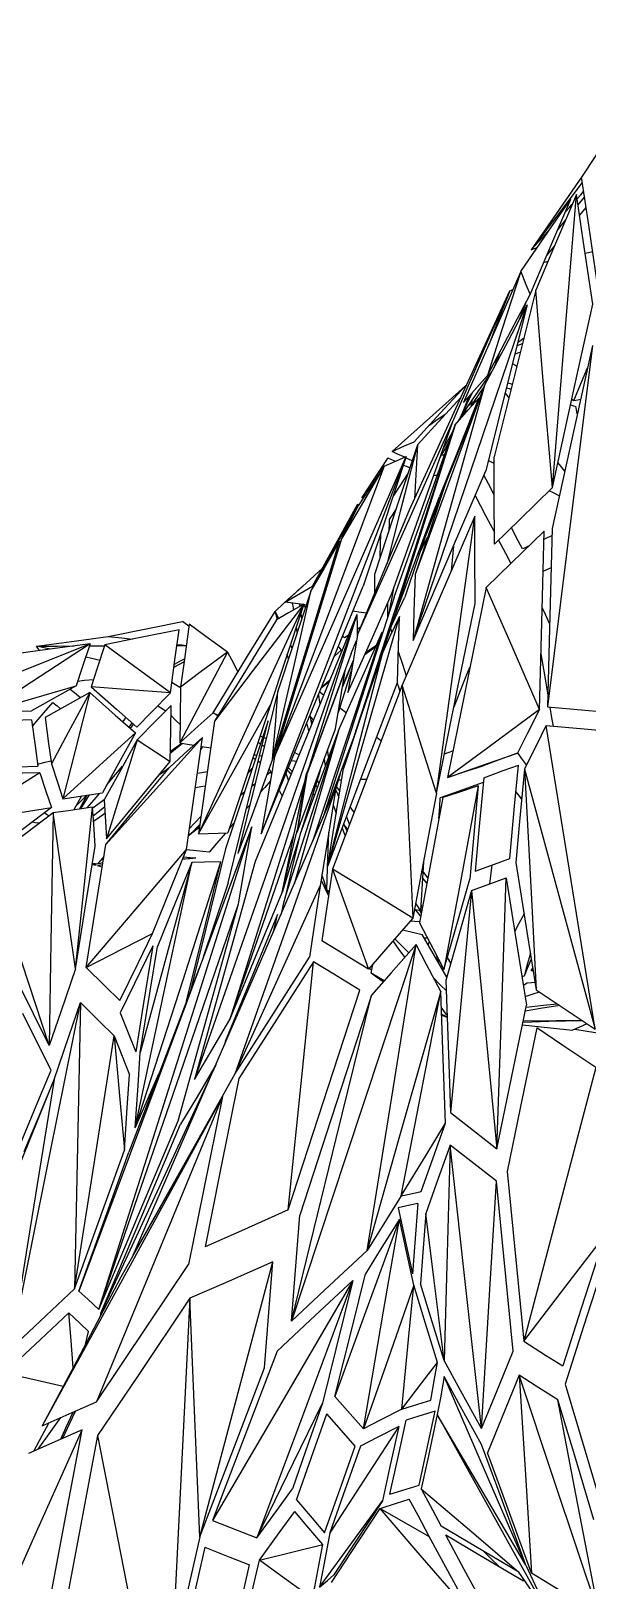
# Model space of a CAD drawing. Header units: millimetres. Extents: x -473 to 157, y -330 to 331.
# Drawn here: x -224.1 to -165.5, y -104.3 to 58.9 of the extents above; entities that cross this region are included whole.
import ezdxf

# ---------------------------------------------------------------- set-up
doc = ezdxf.new("R2010")
doc.units = ezdxf.units.MM

msp = doc.modelspace()

# ---------------------------------------------------------------- linework, layer by layer
at = {"color": 7, "linetype": 'Continuous'}
for p, q in [((-191.4, -20.01), (-191.74, -20.01)), ((-206.48, -25.67), (-203.39, -25.58))]:
    msp.add_line(p, q, dxfattribs=at)
at = {"color": 7, "linetype": 'Continuous', "flags": 128}
for points in [[(-155.92, 58.95), (-161.63, 50.3), (-166.1, 43.55)], [(-166.1, 43.55), (-169.09, 39.22), (-171.4, 35.87)], [(-166.01, 42.97), (-169.04, 38.98), (-171.4, 35.87)], [(-164.38, 31.98), (-165.34, 38.47), (-166.1, 43.55)], [(-172.51, 33.59), (-169.57, 37.84), (-167.23, 41.23)], [(-171.51, 31.16), (-169.12, 36.79), (-167.23, 41.23)], [(-166.63, 41.72), (-169.04, 36.06), (-170.92, 31.63)], [(-169.17, 10.82), (-167.75, 28.13), (-166.63, 41.72)], [(-164.91, 30.14), (-165.88, 36.64), (-166.63, 41.72)], [(-166.56, 41.25), (-166.17, 41.68), (-165.87, 42.02)], [(-165.79, 41.47), (-166.17, 41), (-166.47, 40.63)], [(-167.82, 39.85), (-167.4, 40.32), (-167.07, 40.68)], [(-166.3, 39.51), (-165.92, 39.97), (-165.62, 40.34)], [(-171.4, 35.87), (-170.28, 37.11), (-169.4, 38.09)], [(-167.77, 39.04), (-168.23, 38.48), (-168.59, 38.04)], [(-171.4, 35.87), (-171.04, 36.02), (-170.75, 36.14)], [(-169.76, 35.28), (-169.3, 35.84), (-168.94, 36.28)], [(-169.64, 34.64), (-169.88, 34.59), (-170.07, 34.55)], [(-164.92, 35.66), (-165.36, 35.56), (-165.71, 35.49)], [(-172.51, 33.59), (-175.9, 25.82), (-178.53, 19.78)], [(-172.51, 33.59), (-174.48, 27.45), (-176.02, 22.62)], [(-172.51, 33.59), (-171.96, 32.24), (-171.51, 31.16)], [(-184.24, 8.49), (-178.41, 21.22), (-173.66, 31.56)], [(-179.65, 17.8), (-176.31, 25.47), (-173.66, 31.56)], [(-176.02, 22.62), (-173.51, 27.38), (-171.51, 31.16)], [(-173.66, 31.56), (-174.91, 28.36), (-175.87, 25.87)], [(-170.92, 31.63), (-173.38, 21.8), (-175.32, 14.07)], [(-173.66, 31.56), (-173.48, 31.64), (-173.34, 31.7)], [(-169.17, 10.82), (-170.16, 22.5), (-170.92, 31.63)], [(-183.85, -5.29), (-177.14, 14.45), (-171.81, 30.1)], [(-176.32, 21.57), (-173.81, 26.33), (-171.81, 30.1)], [(-171.81, 30.1), (-174.27, 20.28), (-176.2, 12.57)], [(-172.59, 28.63), (-172.25, 29.55), (-171.98, 30.27)], [(-169.17, 10.82), (-166.79, 21.63), (-164.91, 30.14)], [(-172.2, 26.54), (-172.54, 26.3), (-172.81, 26.11)], [(-174.75, 25.03), (-175.09, 24.12), (-175.35, 23.41)], [(-173.12, 24.9), (-172.8, 25.01), (-172.56, 25.1)], [(-172.34, 25.97), (-172.65, 25.85), (-172.9, 25.76)], [(-164.95, 25.8), (-167.6, 4.41), (-169.68, -12.3)], [(-164.95, 25.8), (-167.33, 14.98), (-169.2, 6.5)], [(-178.84, 18.24), (-176.99, 20.94), (-175.52, 23.09)], [(-173.37, 23.9), (-173.12, 23.75), (-172.92, 23.63)], [(-166.9, 20), (-166.1, 21.93), (-165.46, 23.46)], [(-186.07, 14.63), (-181.77, 18.47), (-178.34, 21.53)], [(-176.32, 21.57), (-180.54, 6.53), (-183.85, -5.29)], [(-178.34, 21.53), (-181.37, 18.23), (-183.73, 15.66)], [(-176.32, 21.57), (-180.42, 10.42), (-183.64, 1.67)], [(-176.32, 21.57), (-178.64, 15.73), (-180.46, 11.15)], [(-178.53, 19.78), (-177.13, 21.37), (-176.02, 22.62)], [(-178.26, 21.53), (-178.3, 21.53), (-178.34, 21.53)], [(-177.74, 19.45), (-176.97, 20.57), (-176.37, 21.45)], [(-176.09, 22.02), (-176.19, 22.01), (-176.27, 22)], [(-176.25, 21.71), (-176.25, 21.71), (-176.25, 21.71)], [(-174.01, 21.33), (-173.74, 21.26), (-173.53, 21.2)], [(-173.88, 21.86), (-173.61, 21.78), (-173.4, 21.73)], [(-183.39, 15.34), (-180.84, 18.12), (-178.82, 20.31)], [(-176.93, 20.26), (-179.25, 14.43), (-181.06, 9.87)], [(-179.45, 13.69), (-178.04, 17.37), (-176.93, 20.26)], [(-179.42, 17.44), (-178.04, 19.01), (-176.93, 20.26)], [(-178.84, 18.24), (-178.14, 19.7), (-177.58, 20.85)], [(-178.02, 20.35), (-178.48, 19.17), (-178.84, 18.24)], [(-177.7, 19.77), (-177.9, 19.54), (-178.07, 19.37)], [(-177.67, 19.96), (-177.71, 19.67), (-177.74, 19.45)], [(-177.2, 19.95), (-177.51, 19.67), (-177.74, 19.45)], [(-176.83, 20.3), (-176.9, 20.23), (-176.97, 20.17)], [(-173.75, 20.31), (-173.97, 20.6), (-174.14, 20.82)], [(-167.14, 20.06), (-167, 20.02), (-166.9, 20)], [(-167.12, 20.13), (-166.99, 20.06), (-166.9, 20)], [(-166.9, 20), (-166.5, 20.08), (-166.19, 20.15)], [(-180.46, 18.53), (-181.44, 17.84), (-182.22, 17.31)], [(-179.05, 17.86), (-178.93, 18.07), (-178.84, 18.24)], [(-178.53, 18.46), (-178.44, 18.62), (-178.36, 18.75)], [(-178.33, 18.99), (-178.35, 18.85), (-178.36, 18.75)], [(-167.25, 19.53), (-166.94, 19.45), (-166.69, 19.38)], [(-166.54, 18.6), (-166.62, 19.04), (-166.69, 19.38)], [(-190.15, -15.64), (-184.14, 2.88), (-179.42, 17.44)], [(-189.71, -4.69), (-184.14, 7.76), (-179.65, 17.8)], [(-186.08, -0.36), (-182.5, 9.75), (-179.65, 17.8)], [(-185.86, -0.74), (-182.28, 9.38), (-179.42, 17.44)], [(-179.42, 17.44), (-182.93, 6.34), (-185.7, -2.4)], [(-180.65, 14.98), (-180.1, 15.97), (-179.67, 16.74)], [(-183.39, 15.34), (-185.94, 7.67), (-187.93, 1.65)], [(-183.39, 15.34), (-185.2, 8.3), (-186.62, 2.75)], [(-186.07, 14.63), (-184.76, 15.21), (-183.73, 15.66)], [(-183.39, 15.34), (-183.58, 12.16), (-183.72, 9.63)], [(-180.99, 14), (-180.45, 14.99), (-180.02, 15.76)], [(-184.57, 14.09), (-193.2, -8.37), (-199.86, -25.68)], [(-198.47, -17.57), (-190.76, -0.02), (-184.57, 14.09)], [(-186.9, 13.07), (-193.42, -4.19), (-198.47, -17.57)], [(-186.9, 13.07), (-189.43, 8.77), (-191.39, 5.43)], [(-186.9, 13.07), (-188.44, 10.71), (-189.63, 8.88)], [(-186.52, 13.97), (-188.05, 11.61), (-189.25, 9.77)], [(-184.57, 14.09), (-187.1, 6.44), (-189.1, 0.43)], [(-186.9, 13.07), (-185.6, 13.64), (-184.57, 14.09)], [(-186.52, 13.97), (-186.06, 13.76), (-185.71, 13.59)], [(-184.74, 14.01), (-185.49, 14.36), (-186.07, 14.63)], [(-184.86, 13.2), (-184.49, 13.03), (-184.2, 12.9)], [(-183.95, 13.65), (-184.32, 13.82), (-184.61, 13.95)], [(-180.54, 14.3), (-180.73, 14.25), (-180.88, 14.21)], [(-179.06, 14.68), (-179.07, 14.68), (-179.07, 14.68)], [(-175.31, 13.37), (-175.66, 13.54), (-175.93, 13.67)], [(-175.27, 4.85), (-175.3, 10.02), (-175.32, 14.07)], [(-167.87, 12.54), (-168.27, 13.07), (-168.59, 13.48)], [(-184.39, 12.32), (-185.26, 11.01), (-185.93, 9.98)], [(-183.85, -5.29), (-179.58, 4.67), (-176.2, 12.57)], [(-181.67, 12.09), (-181.46, 12.14), (-181.29, 12.19)], [(-179.91, 12.54), (-179.91, 12.54), (-179.91, 12.54)], [(-175.3, 10.06), (-175.91, 11.23), (-176.39, 12.14)], [(-180.46, 11.15), (-182.24, 5.85), (-183.64, 1.67)], [(-182.81, 4.94), (-181.63, 8.02), (-180.7, 10.44)], [(-182.03, 7.26), (-181.49, 8.72), (-181.06, 9.87)], [(-177.31, 9.98), (-176.17, 7.81), (-175.28, 6.11)], [(-169.17, 10.82), (-172.6, 7.47), (-175.27, 4.85)], [(-168.44, 9.95), (-169.04, 10.25), (-169.51, 10.48)], [(-194.46, 0.43), (-191.81, 5.22), (-189.71, 9.04)], [(-189.7, 9.04), (-190.69, 7.11), (-191.46, 5.6)], [(-189.63, 8.88), (-190.62, 6.95), (-191.39, 5.43)], [(-189.57, 8.97), (-189.64, 9.01), (-189.71, 9.04)], [(-189.71, -4.69), (-186.65, 2.68), (-184.24, 8.49)], [(-189.09, 9.7), (-189.18, 9.74), (-189.25, 9.77)], [(-181.53, 8.75), (-184.31, 1.32), (-186.48, -4.49)], [(-186.35, 7.45), (-185.97, 8.02), (-185.67, 8.47)], [(-181.53, 8.75), (-183.31, 3.45), (-184.71, -0.72)], [(-186.36, 6.38), (-186.35, 6.98), (-186.35, 7.45)], [(-177.36, 7.81), (-181.65, -2.21), (-184.99, -10.01)], [(-181.39, -21.4), (-179.14, -5.06), (-177.36, 7.81)], [(-177.32, -1.41), (-177.34, 3.76), (-177.36, 7.81)], [(-172.31, 4.35), (-172.97, 5.61), (-173.49, 6.6)], [(-198.66, -17.79), (-194.71, -4.94), (-191.6, 5.18)], [(-191.39, 5.43), (-195.36, -7.46), (-198.47, -17.57)], [(-191.6, 5.18), (-193.28, 2.27), (-194.59, 0)], [(-194.46, 0.43), (-192.79, 3.31), (-191.46, 5.6)], [(-187.31, 3.52), (-187.29, 4.87), (-187.27, 5.93)], [(-183.2, 3.79), (-182.71, 4.79), (-182.33, 5.58)], [(-170.05, 6.22), (-173.47, 2.89), (-176.15, 0.28)], [(-174.84, 5.28), (-174.11, 3.9), (-173.54, 2.82)], [(-170.53, -12.58), (-170.26, -2.07), (-170.05, 6.22)], [(-169.22, 5.75), (-169.7, 5.53), (-170.08, 5.36)], [(-169.2, 6.5), (-169.47, -4.04), (-169.68, -12.3)], [(-179.59, 4.66), (-179.73, 3.18), (-179.84, 2.02)], [(-171.69, 4.63), (-172.04, 4.47), (-172.31, 4.35)], [(-197.33, -1.26), (-195.14, 0.74), (-193.41, 2.32)], [(-192.21, 2.77), (-192.31, 2.66), (-192.4, 2.58)], [(-187.93, 1.65), (-187.92, 0.54), (-187.91, -0.34)], [(-183.64, 1.67), (-183.76, -2.22), (-183.85, -5.29)], [(-169.31, 2.36), (-169.79, 2.14), (-170.16, 1.98)], [(-199.86, -25.68), (-193.88, -11.17), (-189.1, 0.43)], [(-198.66, -17.79), (-196.37, -7.79), (-194.59, 0)], [(-194.59, 0), (-196.55, -5.95), (-198.1, -10.64)], [(-197.33, -1.26), (-195.73, -0.32), (-194.46, 0.43)], [(-195.58, 0.35), (-196.56, -0.55), (-197.33, -1.26)], [(-195.58, 0.34), (-195.58, 0.34), (-195.58, 0.35)], [(-194.18, 0.72), (-194.34, 0.56), (-194.46, 0.43)], [(-186.39, -2.37), (-186.11, -0.94), (-185.88, 0.19)], [(-176.15, 0.28), (-178.44, -10.95), (-180.23, -19.74)], [(-170.53, -12.58), (-173.67, -5.37), (-176.15, 0.28)], [(-195.38, -1.46), (-201.65, -15.13), (-206.48, -25.67)], [(-195.38, -1.46), (-200.7, -8.44), (-204.79, -13.81)], [(-195.38, -1.46), (-197.34, -7.4), (-198.88, -12.08)], [(-198.4, -2.23), (-197.43, -1.33), (-196.66, -0.62)], [(-195.38, -1.46), (-196.99, -2.39), (-198.24, -3.12)], [(-195.47, -1.51), (-196.51, -1.37), (-197.33, -1.26)], [(-196.66, -0.64), (-196.66, -0.63), (-196.66, -0.62)], [(-196.43, -2.07), (-196.5, -1.67), (-196.55, -1.36)], [(-195.84, -1.46), (-195.82, -1.59), (-195.8, -1.7)], [(-195.42, -1.56), (-195.29, -1.71), (-195.19, -1.83)], [(-195.11, -1.56), (-195.27, -1.53), (-195.4, -1.52)], [(-185.86, -0.74), (-190.07, -13.76), (-193.37, -24)], [(-190.72, -10.79), (-188.13, -4.98), (-186.08, -0.36)], [(-186.53, -2.79), (-186.51, -1.97), (-186.5, -1.31)], [(-186.48, -4.49), (-185.49, -2.38), (-184.71, -0.72)], [(-181.39, -21.4), (-179.12, -10.22), (-177.32, -1.41)], [(-189.77, -2.54), (-199.46, -30.28), (-206.9, -51.58)], [(-204.94, -12.91), (-201.3, -6.95), (-198.4, -2.23)], [(-198.24, -3.12), (-201.92, -9.13), (-204.79, -13.81)], [(-189.77, -2.54), (-195.83, -17.25), (-200.51, -28.6)], [(-198.4, -2.23), (-198.2, -2.66), (-198.05, -3.01)], [(-198.16, -3.07), (-198.3, -2.6), (-198.4, -2.23)], [(-195.69, -2.4), (-195.64, -2.75), (-195.59, -3.03)], [(-189.77, -2.54), (-192.59, -11.55), (-194.8, -18.59)], [(-194.14, -3.08), (-194.09, -3.15), (-194.05, -3.19)], [(-193.66, -1.94), (-193.71, -1.88), (-193.75, -1.83)], [(-193.6, -1.76), (-193.67, -1.75), (-193.72, -1.74)], [(-192.85, -29.1), (-188.63, -14.38), (-185.3, -2.76)], [(-188.77, -2.41), (-189.56, -2.3), (-190.19, -2.22)], [(-189.77, -2.54), (-189.75, -3.85), (-189.74, -4.88)], [(-185.3, -2.76), (-186.29, -4.87), (-187.06, -6.52)], [(-185.51, -9.73), (-185.39, -5.82), (-185.3, -2.76)], [(-169.46, -3.51), (-169.9, -2.56), (-170.26, -1.82)], [(-223.55, -5.89), (-219.33, -5.32), (-216, -4.86)], [(-208.52, -4.18), (-212.93, -5.06), (-216.34, -5.74)], [(-216, -4.86), (-211.64, -3.99), (-208.17, -3.29)], [(-216, -4.86), (-214.57, -5.03), (-213.45, -5.16)], [(-209.42, -10.81), (-208.92, -7.09), (-208.52, -4.18)], [(-207.47, -3.56), (-207.97, -7.27), (-208.37, -10.21)], [(-207.5, -3.79), (-207.88, -3.51), (-208.17, -3.29)], [(-203.42, -6.52), (-205.69, -4.86), (-207.47, -3.56)], [(-196.06, -4.46), (-196.12, -4.1), (-196.16, -3.82)], [(-194.42, -26.44), (-190.35, -14.17), (-187.1, -4.42)], [(-191.72, -14.79), (-189.15, -9.02), (-187.1, -4.42)], [(-191.08, -5.02), (-191.18, -4.9), (-191.26, -4.81)], [(-190.68, -4.75), (-190.9, -4.9), (-191.08, -5.02)], [(-189.71, -4.69), (-190.27, -8.1), (-190.72, -10.79)], [(-190.15, -15.64), (-187.9, -8.99), (-186.13, -3.76)], [(-189.38, -3.9), (-189.59, -4.03), (-189.75, -4.14)], [(-187.1, -4.42), (-187.57, -5.96), (-187.94, -7.16)], [(-186.22, -4.02), (-186.15, -4.26), (-186.08, -4.44)], [(-217.91, -5.65), (-225.69, -8.79), (-231.76, -11.24)], [(-217.91, -5.65), (-224.1, -9.68), (-228.95, -12.84)], [(-217.91, -5.65), (-222.14, -6.22), (-225.45, -6.67)], [(-223.55, -5.89), (-221.33, -5.88), (-219.59, -5.87)], [(-223.22, -6.37), (-223.4, -6.1), (-223.55, -5.89)], [(-222.11, -6.22), (-222.92, -6.03), (-223.55, -5.89)], [(-217.91, -5.65), (-218.73, -8.13), (-219.38, -10.09)], [(-217.98, -5.87), (-217.09, -5.86), (-216.38, -5.86)], [(-216.34, -5.74), (-217.16, -8.23), (-217.81, -10.18)], [(-209.42, -10.81), (-213.33, -7.95), (-216.34, -5.74)], [(-208.75, -5.83), (-208.2, -5.83), (-207.78, -5.83)], [(-208.73, -5.71), (-208.2, -5.77), (-207.78, -5.82)], [(-203.42, -6.52), (-206.22, -11.85), (-208.45, -16.1)], [(-203.42, -6.52), (-206.18, -8.58), (-208.37, -10.21)], [(-203.42, -6.52), (-202.8, -7.7), (-202.32, -8.62)], [(-196.79, -5.74), (-196.69, -5.96), (-196.61, -6.13)], [(-195.1, -6.22), (-195.08, -6.37), (-195.06, -6.49)], [(-192.85, -29.1), (-189.61, -16.45), (-187.06, -6.52)], [(-191.42, -6.32), (-191.82, -6.68), (-192.14, -6.95)], [(-191.73, -5.95), (-191.55, -6.16), (-191.42, -6.32)], [(-187.06, -6.52), (-189.38, -13.4), (-191.2, -18.79)], [(-190.38, -6.66), (-190.06, -5.89), (-189.81, -5.28)], [(-188.94, -6.79), (-188.28, -6.29), (-187.76, -5.9)], [(-188.82, -6.52), (-188.2, -6.12), (-187.71, -5.8)], [(-187.49, -5.7), (-187.47, -5.68), (-187.46, -5.67)], [(-187.47, -5.64), (-187.45, -5.63), (-187.44, -5.62)], [(-186.85, -5.86), (-186.82, -5.93), (-186.81, -5.98)], [(-185.41, -6.47), (-184.94, -7.9), (-184.57, -9.01)], [(-216.89, -7.4), (-217.72, -7.21), (-218.38, -7.06)], [(-209.06, -8.11), (-208.47, -7.8), (-208.01, -7.56)], [(-209.01, -7.79), (-208.43, -7.48), (-207.97, -7.24)], [(-196.98, -7.25), (-197.06, -6.97), (-197.12, -6.75)], [(-195.69, -8.13), (-195.65, -8.23), (-195.62, -8.3)], [(-195.52, -7.97), (-195.54, -7.82), (-195.56, -7.7)], [(-190.38, -6.66), (-192.66, -12.84), (-194.43, -17.63)], [(-190.28, -8.15), (-191.1, -10.79), (-191.75, -12.87)], [(-190.16, -7.42), (-190.8, -8.97), (-191.31, -10.18)], [(-190.15, -7.33), (-190.79, -8.87), (-191.29, -10.09)], [(-179.53, -12.28), (-178.6, -9.95), (-177.86, -8.11)], [(-170.38, -6.69), (-169.97, -9.14), (-169.65, -11.05)], [(-217.56, -9.44), (-218.49, -9.53), (-219.22, -9.61)], [(-208.45, -10.26), (-208.91, -9.96), (-209.28, -9.72)], [(-195.07, -19.45), (-192.82, -13.36), (-191.03, -8.51)], [(-193.5, -10.24), (-193.05, -9.9), (-192.69, -9.63)], [(-193.47, -10.17), (-192.98, -9.75), (-192.6, -9.42)], [(-192.85, -29.1), (-188.75, -18.29), (-185.51, -9.73)], [(-192.04, -14.61), (-191.48, -11.19), (-191.03, -8.51)], [(-185.53, -9.79), (-185.37, -10.28), (-185.24, -10.67)], [(-228.95, -12.84), (-223.6, -11.3), (-219.38, -10.09)], [(-219.38, -10.09), (-222.01, -11.55), (-224.07, -12.71)], [(-217.95, -10.79), (-220.58, -12.25), (-222.65, -13.41)], [(-217.95, -10.79), (-220.21, -14.99), (-221.99, -18.3)], [(-217.95, -10.79), (-219.53, -17.03), (-220.77, -21.97)], [(-218.92, -11.33), (-219.54, -10.83), (-220.02, -10.45)], [(-217.95, -10.79), (-215.25, -13.16), (-213.12, -15.03)], [(-209.42, -10.81), (-214.16, -10.45), (-217.81, -10.18)], [(-217.81, -10.18), (-215.11, -12.55), (-212.97, -14.42)], [(-209.42, -10.81), (-211.42, -12.84), (-212.97, -14.42)], [(-208.45, -10.26), (-208.4, -10.19), (-208.36, -10.14)], [(-208.37, -10.21), (-208.41, -13.49), (-208.45, -16.1)], [(-198.1, -10.64), (-200.46, -20.22), (-202.32, -27.75)], [(-198.66, -17.79), (-198.34, -13.77), (-198.1, -10.64)], [(-196.17, -10.11), (-196.21, -9.99), (-196.23, -9.9)], [(-193.83, -11.04), (-193.74, -11.59), (-193.67, -12.01)], [(-193.69, -10.72), (-193.46, -10.9), (-193.27, -11.05)], [(-184.99, -10.01), (-189.12, -20.9), (-192.34, -29.39)], [(-181.39, -21.4), (-183.41, -15), (-184.99, -10.01)], [(-184.99, -10.01), (-184.36, -23.73), (-183.87, -34.58)], [(-228.95, -12.84), (-226.22, -12.77), (-224.07, -12.71)], [(-223.98, -14.32), (-222.79, -12.92), (-221.85, -11.83)], [(-221.85, -11.83), (-221.38, -12.2), (-221.02, -12.49)], [(-212.93, -15.75), (-210.95, -13.74), (-209.37, -12.15)], [(-210.77, -12.18), (-210.31, -12.48), (-209.94, -12.72)], [(-209.47, -18.05), (-209.41, -14.73), (-209.37, -12.15)], [(-208.45, -16.1), (-206.5, -14.32), (-204.94, -12.91)], [(-206.48, -25.67), (-202.26, -18.12), (-198.88, -12.08)], [(-204.94, -12.91), (-204.64, -13.06), (-204.4, -13.17)], [(-204.44, -13.24), (-204.72, -13.05), (-204.94, -12.91)], [(-198.88, -12.08), (-201.42, -19.67), (-203.39, -25.58)], [(-191.6, -12.37), (-191.2, -12.69), (-190.89, -12.93)], [(-170.53, -12.58), (-175.97, -16.6), (-180.23, -19.74)], [(-170.53, -12.58), (-171.82, -15.15), (-172.83, -17.17)], [(-169.68, -12.3), (-165.7, -12.64), (-162.56, -12.91)], [(-169.43, -12.32), (-169.25, -13.44), (-169.1, -14.32)], [(-224.07, -13.67), (-226.81, -13.75), (-228.95, -13.8)], [(-224.07, -13.67), (-223.7, -16.41), (-223.41, -18.56)], [(-222.65, -13.41), (-222.28, -16.15), (-221.99, -18.3)], [(-214.15, -13.39), (-214.33, -13.65), (-214.47, -13.85)], [(-213.8, -14.43), (-213.62, -14.18), (-213.48, -13.98)], [(-213.64, -14.58), (-213.47, -14.31), (-213.34, -14.1)], [(-209.39, -13.18), (-208.85, -13.73), (-208.42, -14.16)], [(-204.79, -13.81), (-205.73, -20.44), (-206.48, -25.67)], [(-199.13, -13.75), (-201.66, -21.34), (-203.64, -27.25)], [(-203.34, -30.84), (-200.98, -21.27), (-199.13, -13.75)], [(-196.06, -25.49), (-193.82, -19.42), (-192.04, -14.61)], [(-194.84, -14.83), (-194.96, -14.39), (-195.06, -14.04)], [(-194.53, -14.1), (-194.62, -13.56), (-194.69, -13.13)], [(-194.65, -13.37), (-194.49, -13.56), (-194.37, -13.7)], [(-194.45, -13.89), (-194.53, -13.79), (-194.59, -13.71)], [(-194.54, -14.07), (-194.53, -14.07), (-194.52, -14.08)], [(-189.58, -13.97), (-189.58, -13.97), (-189.58, -13.97)], [(-172.11, -18.85), (-170.82, -16.28), (-169.81, -14.26)], [(-164.67, -46.28), (-167.54, -28.4), (-169.81, -14.26)], [(-169.81, -14.26), (-165.82, -14.61), (-162.69, -14.88)], [(-220.77, -21.97), (-216.49, -18.09), (-213.12, -15.03)], [(-213.12, -15.03), (-215.07, -18.57), (-216.61, -21.36)], [(-212.93, -15.75), (-214.89, -19.3), (-216.43, -22.1)], [(-216.25, -26.81), (-210.58, -20.53), (-206.06, -15.51)], [(-212.93, -15.75), (-214.73, -21.56), (-216.16, -26.19)], [(-212.93, -15.75), (-211.01, -17.03), (-209.47, -18.05)], [(-206.06, -15.51), (-208.02, -17.29), (-209.55, -18.67)], [(-209.45, -17), (-208.78, -16.52), (-208.25, -16.13)], [(-208.16, -16.15), (-208.89, -16.74), (-209.45, -17.2)], [(-208.45, -16.1), (-207.62, -16.23), (-206.97, -16.34)], [(-207.74, -27.34), (-206.8, -20.7), (-206.06, -15.51)], [(-199.95, -16.21), (-200.09, -16.11), (-200.2, -16.04)], [(-199.97, -15.33), (-199.82, -15.4), (-199.7, -15.46)], [(-199.57, -15.53), (-199.43, -15.59), (-199.33, -15.64)], [(-198.17, -16.21), (-198.11, -16.24), (-198.06, -16.26)], [(-191.72, -14.79), (-194.88, -24.6), (-197.32, -32.21)], [(-191.72, -14.79), (-194.34, -23.88), (-196.4, -30.98)], [(-191.72, -14.79), (-193.99, -20.92), (-195.75, -25.68)], [(-192.72, -22.5), (-191.28, -18.67), (-190.15, -15.64)], [(-187.68, -15.47), (-187.42, -15.68), (-187.21, -15.84)], [(-206.98, -16.34), (-206.98, -16.34), (-206.98, -16.34)], [(-206.05, -16.48), (-206.16, -16.66), (-206.24, -16.81)], [(-206.19, -16.46), (-205.63, -16.55), (-205.19, -16.62)], [(-198.66, -17.79), (-200.71, -23.38), (-202.32, -27.75)], [(-200.74, -17.65), (-200.6, -17.74), (-200.49, -17.82)], [(-200.64, -17.34), (-200.47, -17.36), (-200.34, -17.39)], [(-200.04, -17.43), (-199.89, -17.46), (-199.78, -17.47)], [(-198.47, -17.57), (-199.24, -22.1), (-199.86, -25.68)], [(-199.54, -16.48), (-199.66, -16.39), (-199.76, -16.33)], [(-198.62, -17.66), (-198.54, -17.67), (-198.48, -17.68)], [(-198.37, -17.25), (-198.43, -17.21), (-198.47, -17.18)], [(-196.67, -17.94), (-196.38, -17.98), (-196.15, -18.01)], [(-196.32, -17.11), (-196.07, -17.23), (-195.87, -17.33)], [(-194.33, -17.45), (-194.76, -18.49), (-195.1, -19.31)], [(-194.14, -16.94), (-194.3, -17.33), (-194.43, -17.63)], [(-193.08, -18.46), (-193.15, -18.07), (-193.2, -17.75)], [(-192.89, -16.92), (-192.83, -17.32), (-192.78, -17.64)], [(-180.54, -17.24), (-180.04, -17.06), (-179.65, -16.92)], [(-180.23, -19.74), (-176.1, -18.31), (-172.83, -17.17)], [(-172.83, -17.17), (-174.88, -17.92), (-176.48, -18.51)], [(-171.89, -18.4), (-172.41, -17.7), (-172.82, -17.14)], [(-223.19, -19.23), (-227.82, -22.14), (-231.44, -24.41)], [(-223.19, -19.23), (-226.8, -19.33), (-229.61, -19.41)], [(-228.3, -18.68), (-225.57, -18.61), (-223.41, -18.56)], [(-223.19, -19.23), (-225.94, -19.29), (-228.08, -19.34)], [(-223.44, -18.32), (-222.65, -18.13), (-222.03, -17.99)], [(-223.19, -19.23), (-222.52, -21.28), (-221.98, -22.91)], [(-221.99, -18.3), (-221.31, -20.35), (-220.77, -21.97)], [(-216.25, -26.81), (-212.51, -22.27), (-209.55, -18.67)], [(-216.16, -26.19), (-212.42, -21.64), (-209.47, -18.05)], [(-216.15, -20.52), (-215.21, -19.42), (-214.48, -18.55)], [(-210.6, -19.43), (-210.03, -19.03), (-209.59, -18.71)], [(-205.55, -19.15), (-206.14, -19.24), (-206.6, -19.31)], [(-200.81, -18.78), (-201.08, -19.07), (-201.29, -19.29)], [(-201.29, -19.3), (-201.02, -19.02), (-200.81, -18.79)], [(-200.21, -18.15), (-200.16, -18.1), (-200.12, -18.05)], [(-200.12, -18.05), (-200.17, -18.1), (-200.21, -18.15)], [(-200.18, -18.01), (-200.05, -18.09), (-199.95, -18.16)], [(-198.87, -19.17), (-199.1, -19.35), (-199.29, -19.49)], [(-198.87, -19.16), (-199.1, -19.33), (-199.27, -19.46)], [(-199.03, -18.81), (-198.89, -19.12), (-198.77, -19.37)], [(-197.66, -31.85), (-196.23, -24.83), (-195.1, -19.31)], [(-197.25, -19.34), (-197.23, -19.37), (-197.22, -19.38)], [(-197.25, -19.34), (-197.23, -19.36), (-197.22, -19.38)], [(-197.22, -19.38), (-197.1, -19.77), (-197, -20.08)], [(-196.72, -19.4), (-196.92, -19.15), (-197.08, -18.95)], [(-196.6, -19.11), (-196.81, -18.88), (-196.98, -18.71)], [(-195.1, -19.31), (-195.66, -22.68), (-196.09, -25.34)], [(-195.07, -19.45), (-195.62, -22.83), (-196.06, -25.49)], [(-193.66, -18.99), (-194.79, -22.63), (-195.68, -25.49)], [(-192.85, -29.1), (-191.93, -23.32), (-191.2, -18.79)], [(-191.54, -19.36), (-191.8, -20.21), (-192, -20.87)], [(-180.23, -19.74), (-178.14, -19.05), (-176.48, -18.51)], [(-176.41, -19.76), (-174.36, -19.01), (-172.75, -18.42)], [(-173.66, -28.28), (-173.15, -22.76), (-172.75, -18.42)], [(-172.11, -18.85), (-172.62, -24.37), (-173.02, -28.71)], [(-172.11, -18.85), (-171.42, -31.89), (-170.87, -42.11)], [(-172.11, -18.85), (-167.93, -34.26), (-164.67, -46.28)], [(-213.35, -70.1), (-201.51, -42.79), (-192, -20.83)], [(-206.81, -20.78), (-206.22, -20.69), (-205.76, -20.62)], [(-195.24, -19.98), (-199.69, -34.16), (-203.17, -45.24)], [(-192, -20.83), (-197.96, -37.75), (-202.63, -50.99)], [(-200.52, -20.45), (-200.7, -20.59), (-200.84, -20.7)], [(-200.51, -20.41), (-200.69, -20.55), (-200.83, -20.66)], [(-198.9, -20.09), (-199.49, -20.78), (-199.96, -21.32)], [(-197.97, -21.09), (-197.8, -21.44), (-197.67, -21.71)], [(-194.14, -20.54), (-194.03, -20.69), (-193.95, -20.81)], [(-193.77, -20.32), (-193.88, -20.12), (-193.96, -19.96)], [(-192, -20.83), (-192.92, -26.6), (-193.64, -31.14)], [(-192.02, -20.99), (-191.83, -21.46), (-191.69, -21.83)], [(-191.95, -20.69), (-191.75, -20.98), (-191.59, -21.21)], [(-188.76, -19.95), (-189.11, -19.96), (-189.39, -19.96)], [(-176.45, -20.26), (-178.99, -21.17), (-180.99, -21.88)], [(-176.98, -20.63), (-179.08, -21.32), (-180.72, -21.86)], [(-176.98, -20.63), (-179.01, -31.46), (-180.6, -39.98)], [(-176.98, -20.63), (-177.48, -26.14), (-177.88, -30.47)], [(-176.41, -19.76), (-176.91, -25.27), (-177.31, -29.61)], [(-172.4, -22.03), (-172.74, -21.57), (-173.01, -21.21)], [(-220.77, -21.97), (-218.45, -21.63), (-216.61, -21.36)], [(-218.81, -21.68), (-219.27, -22.51), (-219.63, -23.15)], [(-218.26, -21.6), (-218.92, -22.27), (-219.43, -22.79)], [(-219.04, -23.07), (-218.58, -22.24), (-218.22, -21.6)], [(-218.87, -23.04), (-218.36, -22.21), (-217.96, -21.56)], [(-218.2, -22.94), (-217.47, -22.08), (-216.89, -21.4)], [(-217.63, -22.95), (-216.95, -22.45), (-216.41, -22.07)], [(-216.38, -22.85), (-217.05, -23.39), (-217.58, -23.82)], [(-216.43, -22.1), (-216.28, -24.38), (-216.16, -26.19)], [(-201.66, -21.34), (-201.9, -21.52), (-202.08, -21.66)], [(-201.64, -21.28), (-201.88, -21.46), (-202.06, -21.6)], [(-201.04, -22.59), (-201.25, -22.83), (-201.41, -23.02)], [(-194.44, -21.51), (-194.32, -21.53), (-194.22, -21.54)], [(-192.28, -22.63), (-192.1, -23.11), (-191.95, -23.48)], [(-190.48, -22.85), (-190.26, -23.18), (-190.08, -23.44)], [(-181.39, -21.4), (-182.78, -28.78), (-183.87, -34.58)], [(-180.72, -21.86), (-182.1, -29.24), (-183.19, -35.04)], [(-181.13, -24.05), (-181.05, -22.84), (-180.99, -21.88)], [(-231.44, -24.41), (-226.17, -23.57), (-221.98, -22.91)], [(-221.98, -22.91), (-225.78, -25.79), (-228.75, -28.05)], [(-221.8, -23.46), (-225.6, -26.35), (-228.57, -28.61)], [(-223.24, -24.56), (-223.68, -24.5), (-224.02, -24.46)], [(-222.71, -23.46), (-222.44, -23.64), (-222.22, -23.79)], [(-221.8, -23.46), (-222.03, -37.11), (-222.21, -47.99)], [(-217.64, -22.86), (-219.97, -23.2), (-221.8, -23.46)], [(-219.45, -39.89), (-220.77, -30.62), (-221.8, -23.46)], [(-219.45, -39.89), (-218.43, -30.3), (-217.64, -22.86)], [(-217.38, -26.96), (-217.52, -24.65), (-217.64, -22.86)], [(-217.54, -24.35), (-216.87, -23.88), (-216.34, -23.5)], [(-206.21, -23.82), (-206.89, -24.54), (-207.42, -25.11)], [(-195.32, -24.34), (-195.3, -24.38), (-195.28, -24.4)], [(-195.26, -24.35), (-195.28, -24.29), (-195.29, -24.24)], [(-190.88, -23.9), (-190.7, -24.35), (-190.57, -24.71)], [(-200.86, -24.95), (-211.2, -52.72), (-219.08, -73.89)], [(-216.98, -75.81), (-208.02, -47.55), (-200.86, -24.95)], [(-206.38, -25.01), (-207.03, -25.51), (-207.54, -25.9)], [(-207.53, -25.83), (-207.26, -25.61), (-207.04, -25.43)], [(-207.04, -25.43), (-206.65, -25.01), (-206.34, -24.68)], [(-207.04, -25.43), (-206.65, -25.01), (-206.34, -24.68)], [(-206.37, -24.92), (-206.75, -25.21), (-207.04, -25.43)], [(-203.63, -25.59), (-204.59, -26.71), (-205.35, -27.59)], [(-202.74, -24.55), (-203.02, -24.88), (-203.24, -25.14)], [(-203.17, -45.24), (-199.39, -34.32), (-196.4, -25.68)], [(-202.25, -33.06), (-201.47, -28.51), (-200.86, -24.95)], [(-197.66, -31.85), (-196.79, -28.21), (-196.09, -25.34)], [(-195.79, -25.84), (-196.84, -29.21), (-197.66, -31.85)], [(-195.75, -25.68), (-196.63, -29.34), (-197.32, -32.21)], [(-195.48, -24.83), (-195.47, -24.86), (-195.46, -24.89)], [(-192.95, -31.58), (-192.84, -28.23), (-192.75, -25.55)], [(-191.33, -25.08), (-191.15, -25.53), (-191.01, -25.88)], [(-191.17, -24.67), (-191.17, -24.68), (-191.17, -24.69)], [(-191.17, -24.69), (-190.97, -25.08), (-190.82, -25.38)], [(-190.75, -25.19), (-190.98, -24.91), (-191.17, -24.69)], [(-219.45, -39.89), (-218.29, -32.64), (-217.38, -26.96)], [(-218.32, -39.76), (-217.16, -32.5), (-216.25, -26.81)], [(-218.32, -39.76), (-212.44, -32.86), (-207.74, -27.34)], [(-211.34, -36.17), (-209.33, -31.24), (-207.74, -27.34)], [(-205.35, -27.59), (-206.69, -27.47), (-207.76, -27.37)], [(-203.64, -27.25), (-205.72, -35.7), (-207.36, -42.34)], [(-222.21, -47.99), (-225.8, -37.05), (-228.57, -28.61)], [(-217.69, -28.91), (-217.45, -28.94), (-217.26, -28.96)], [(-217.67, -28.76), (-217.36, -28.8), (-217.11, -28.83)], [(-217.67, -28.8), (-217.66, -28.8), (-217.65, -28.8)], [(-217.26, -28.96), (-217.48, -28.87), (-217.65, -28.8)], [(-216.45, -28.05), (-216.82, -28.49), (-217.11, -28.83)], [(-217.11, -28.83), (-216.76, -28.47), (-216.47, -28.2)], [(-217.11, -28.83), (-216.8, -28.76), (-216.56, -28.71)], [(-217.11, -29), (-216.82, -28.95), (-216.59, -28.91)], [(-217.11, -29), (-216.89, -29.09), (-216.71, -29.16)], [(-216.71, -29.16), (-216.66, -29.15), (-216.63, -29.14)], [(-213.14, -56.67), (-208.11, -41.05), (-204.11, -28.64)], [(-213.14, -56.67), (-209.81, -41.01), (-207.19, -28.7)], [(-207.19, -28.7), (-210.24, -39.95), (-212.61, -48.73)], [(-207.19, -28.7), (-209.21, -33.66), (-210.8, -37.54)], [(-206.77, -28.21), (-207.56, -28.31), (-208.17, -28.39)], [(-208.14, -28.32), (-207.38, -28.26), (-206.77, -28.21)], [(-208.05, -28.1), (-207.34, -28.17), (-206.77, -28.21)], [(-207.73, -43.31), (-205.7, -35.1), (-204.11, -28.64)], [(-204.11, -28.64), (-205.84, -28.67), (-207.19, -28.7)], [(-200.51, -28.6), (-204.1, -41.5), (-206.9, -51.58)], [(-182.74, -28.61), (-182.93, -31.52), (-183.07, -33.78)], [(-177.31, -29.61), (-175.27, -28.87), (-173.66, -28.28)], [(-175.75, -30.94), (-175.61, -29.83), (-175.5, -28.95)], [(-173.02, -28.71), (-171.81, -36.22), (-170.87, -42.11)], [(-203.34, -30.84), (-204.81, -35.23), (-205.97, -38.67)], [(-193.55, -30.56), (-193.28, -31.17), (-193.06, -31.65)], [(-192.34, -29.39), (-192.97, -33.62), (-193.46, -36.94)], [(-192.95, -31.58), (-193.23, -30.68), (-193.46, -29.98)], [(-183.87, -34.58), (-188.64, -31.65), (-192.34, -29.39)], [(-192.34, -29.39), (-190.24, -35.27), (-188.57, -39.93)], [(-182.41, -30.89), (-182.66, -30.57), (-182.85, -30.32)], [(-182.3, -30.3), (-182.59, -29.91), (-182.81, -29.61)], [(-180.6, -39.98), (-179.08, -34.65), (-177.88, -30.47)], [(-177.69, -31.64), (-175.65, -30.9), (-174.04, -30.32)], [(-175.02, -58.86), (-174.47, -42.9), (-174.04, -30.32)], [(-174.04, -30.32), (-172.83, -37.83), (-171.89, -43.72)], [(-203.17, -45.24), (-200.1, -37.78), (-197.66, -31.85)], [(-202.63, -50.99), (-197.62, -39.92), (-193.64, -31.14)], [(-197.32, -32.21), (-197.57, -33.28), (-197.76, -34.13)], [(-193.64, -31.14), (-194.27, -35.37), (-194.76, -38.68)], [(-193.06, -31.65), (-192.88, -31.9), (-192.74, -32.1)], [(-193.06, -31.65), (-192.89, -31.97), (-192.76, -32.21)], [(-192.83, -31.8), (-192.96, -31.71), (-193.06, -31.65)], [(-192.95, -31.58), (-192.8, -31.66), (-192.69, -31.72)], [(-192.95, -31.58), (-192.82, -31.81), (-192.73, -31.99)], [(-177.69, -31.64), (-179.21, -36.97), (-180.41, -41.15)], [(-177.69, -31.64), (-178.93, -44.73), (-179.91, -55.04)], [(-177.69, -31.64), (-176.19, -46.9), (-175.02, -58.86)], [(-216.98, -75.81), (-208.81, -52.09), (-202.25, -33.06)], [(-208.61, -55.94), (-205.06, -43.16), (-202.25, -33.06)], [(-198.15, -34.18), (-201.25, -41.7), (-203.65, -47.55)], [(-198.56, -35.98), (-198.33, -34.97), (-198.15, -34.18)], [(-183.07, -33.78), (-183.42, -33.71), (-183.69, -33.65)], [(-183.06, -34.31), (-183.36, -33.95), (-183.6, -33.67)], [(-183.58, -33.04), (-183.29, -33.46), (-183.07, -33.78)], [(-183, -34.03), (-183.08, -33.88), (-183.14, -33.77)], [(-182.97, -33.86), (-183.02, -33.74), (-183.06, -33.65)], [(-183.03, -33.13), (-182.95, -33.31), (-182.89, -33.44)], [(-172.15, -34.12), (-172.7, -35.14), (-173.14, -35.94)], [(-183.87, -34.58), (-186.51, -37.58), (-188.57, -39.93)], [(-184.95, -35.81), (-183.79, -36.07), (-182.88, -36.28)], [(-183.18, -34.95), (-183.71, -34.91), (-184.14, -34.88)], [(-183.19, -35.04), (-181.75, -37.8), (-180.6, -39.98)], [(-218.32, -39.76), (-214.43, -37.76), (-211.34, -36.17)], [(-214.77, -43.25), (-212.85, -39.3), (-211.34, -36.17)], [(-211.29, -37.47), (-213.21, -41.44), (-214.72, -44.54)], [(-211.29, -37.47), (-212.3, -43.73), (-213.1, -48.65)], [(-212.61, -48.73), (-211.6, -42.46), (-210.8, -37.54)], [(-183.53, -37.34), (-190.9, -59.61), (-196.68, -77.05)], [(-188.57, -39.93), (-191.32, -38.25), (-193.46, -36.94)], [(-188.68, -69.58), (-185.79, -51.45), (-183.53, -37.34)], [(-183.53, -37.34), (-186.18, -40.34), (-188.25, -42.69)], [(-184.72, -38.69), (-185.42, -37.73), (-185.97, -36.97)], [(-185.77, -36.74), (-184.95, -37.57), (-184.31, -38.22)], [(-180.94, -42.29), (-182.4, -39.51), (-183.53, -37.34)], [(-180.31, -40.79), (-181.74, -38.28), (-182.88, -36.28)], [(-182.34, -36.68), (-182.52, -36.67), (-182.67, -36.66)], [(-182.13, -37.07), (-182.22, -37.21), (-182.28, -37.33)], [(-202.63, -50.99), (-198.24, -44.12), (-194.76, -38.68)], [(-194.34, -39.17), (-198.77, -46.08), (-202.22, -51.48)], [(-197.01, -65.31), (-195.51, -50.63), (-194.34, -39.17)], [(-189.47, -42.17), (-192.21, -40.48), (-194.34, -39.17)], [(-181.43, -38.4), (-181.29, -38.88), (-181.19, -39.25)], [(-180.26, -38.76), (-180.13, -38.92), (-180.04, -39.04)], [(-179.88, -39.31), (-180.08, -38.96), (-180.23, -38.69)], [(-171.49, -38.25), (-171.86, -39.6), (-172.15, -40.66)], [(-171.39, -38.87), (-171.82, -39.87), (-172.15, -40.66)], [(-219.45, -39.89), (-221, -44.43), (-222.21, -47.99)], [(-218.32, -39.76), (-216.34, -41.71), (-214.77, -43.25)], [(-206.36, -39.72), (-210.56, -50.73), (-213.81, -59.24)], [(-188.21, -40.06), (-188.37, -39.94), (-188.5, -39.85)], [(-188.28, -40.36), (-188.15, -39.79), (-188.06, -39.34)], [(-186.9, -41.16), (-187.67, -40.72), (-188.28, -40.36)], [(-187.01, -41.28), (-187.72, -40.77), (-188.28, -40.36)], [(-172.15, -40.66), (-172.27, -40.72), (-172.36, -40.78)], [(-171.4, -40.13), (-171.31, -39.93), (-171.24, -39.78)], [(-171.19, -40.12), (-171.31, -40.13), (-171.4, -40.13)], [(-222.21, -47.99), (-223.88, -44.64), (-225.18, -42.02)], [(-197.01, -65.31), (-192.79, -52.37), (-189.47, -42.17)], [(-180.94, -42.29), (-185.27, -57.53), (-188.68, -69.58)], [(-185.11, -63.83), (-182.77, -51.72), (-180.94, -42.29)], [(-181.69, -40.86), (-180.95, -41.61), (-180.38, -42.19)], [(-180.44, -56.18), (-180.72, -48.39), (-180.94, -42.29)], [(-180.41, -41.15), (-180.13, -48.92), (-179.91, -55.04)], [(-172.23, -41.61), (-172, -41.48), (-171.82, -41.37)], [(-172.04, -42.81), (-171.2, -42.54), (-170.54, -42.33)], [(-171.82, -41.37), (-171.36, -41.34), (-171, -41.31)], [(-170.87, -42.11), (-167.39, -44.45), (-164.67, -46.28)], [(-226.27, -79.96), (-222.15, -59.47), (-218.92, -43.45)], [(-221.69, -51.56), (-220.14, -47.03), (-218.92, -43.45)], [(-218.92, -43.45), (-219.27, -60.26), (-219.55, -73.63)], [(-218.92, -43.45), (-216.94, -45.41), (-215.37, -46.96)], [(-196.68, -77.05), (-191.95, -57.79), (-188.25, -42.69)], [(-188.25, -42.69), (-192.49, -55.7), (-195.81, -65.88)], [(-180.28, -44.78), (-180.62, -44.32), (-180.88, -43.95)], [(-175.02, -58.86), (-173.27, -50.38), (-171.89, -43.72)], [(-168.39, -43.78), (-170.43, -44.1), (-172.02, -44.36)], [(-171.93, -43.93), (-170.09, -43.75), (-168.65, -43.6)], [(-222.01, -50.58), (-223.68, -47.23), (-224.99, -44.6)], [(-214.72, -44.54), (-213.81, -46.84), (-213.1, -48.65)], [(-206.9, -51.58), (-204.82, -48.05), (-203.17, -45.24)], [(-180.27, -45.03), (-180.6, -44.84), (-180.86, -44.69)], [(-180.27, -45.05), (-180.6, -44.88), (-180.85, -44.75)], [(-166.02, -45.37), (-169.53, -45.47), (-172.27, -45.55)], [(-172.23, -45.37), (-168.78, -45.36), (-166.07, -45.34)], [(-165.52, -45.71), (-166.38, -46.08), (-167.06, -46.36)], [(-219.55, -73.63), (-217.2, -58.65), (-215.37, -46.96)], [(-215.37, -46.96), (-214.77, -53.68), (-214.29, -59.02)], [(-215.37, -46.96), (-214.47, -49.27), (-213.76, -51.08)], [(-170.8, -46.14), (-172.55, -54.6), (-173.93, -61.26)], [(-172.32, -45.82), (-169.38, -46.12), (-167.06, -46.36)], [(-164.6, -50.3), (-168.07, -47.97), (-170.8, -46.14)], [(-166.79, -46.25), (-164.62, -46.61), (-162.92, -46.88)], [(-213.14, -56.67), (-212.84, -52.21), (-212.61, -48.73)], [(-203.65, -47.55), (-203.7, -47.76), (-203.74, -47.92)], [(-225.17, -58.16), (-223.4, -53.91), (-222.01, -50.58)], [(-204.65, -50.02), (-211.52, -64.87), (-216.76, -76.2)], [(-204.65, -50.02), (-206.74, -53.56), (-208.36, -56.29)], [(-204.78, -50.32), (-204.71, -50.15), (-204.65, -50.02)], [(-164.6, -50.3), (-168.84, -66.46), (-172.17, -79.16)], [(-231.02, -74.78), (-225.79, -61.77), (-221.69, -51.56)], [(-221.69, -51.56), (-224.25, -67.42), (-226.27, -79.96)], [(-224.85, -59.14), (-223.08, -54.9), (-221.69, -51.56)], [(-214.29, -59.02), (-213.99, -54.56), (-213.76, -51.08)], [(-213.35, -70.1), (-207.4, -59.49), (-202.63, -50.99)], [(-213.14, -56.67), (-211.75, -53.48), (-210.65, -50.96)], [(-202.22, -51.48), (-204.22, -61.4), (-205.79, -69.21)], [(-203.96, -53.37), (-214.71, -73.02), (-222.95, -88.09)], [(-203.96, -53.37), (-211.41, -71.43), (-217.23, -85.54)], [(-203.96, -53.37), (-210, -64.12), (-214.65, -72.42)], [(-203.96, -53.37), (-205.96, -63.28), (-207.53, -71.08)], [(-179.91, -55.04), (-177.17, -57.18), (-175.02, -58.86)], [(-216.98, -75.81), (-212.33, -64.76), (-208.61, -55.94)], [(-216.76, -76.2), (-212.09, -65.13), (-208.36, -56.29)], [(-205.68, -56.42), (-205.68, -56.42), (-205.68, -56.42)], [(-205.44, -56), (-205.44, -56.01), (-205.45, -56.01)], [(-185.11, -63.83), (-182.49, -59.53), (-180.44, -56.18)], [(-183.01, -63.38), (-181.57, -59.34), (-180.44, -56.18)], [(-179.93, -58.48), (-181.37, -62.51), (-182.5, -65.68)], [(-179.93, -58.48), (-180.29, -71.14), (-180.58, -81.2)], [(-176.64, -88.35), (-178.49, -71.59), (-179.93, -58.48)], [(-175.05, -62.28), (-177.78, -60.16), (-179.93, -58.48)], [(-219.55, -73.63), (-216.61, -65.46), (-214.29, -59.02)], [(-219.08, -73.89), (-216.13, -65.69), (-213.81, -59.24)], [(-173.93, -61.26), (-172.94, -71.29), (-172.17, -79.16)], [(-209.27, -62.82), (-209.27, -62.82), (-209.27, -62.83)], [(-185.11, -63.83), (-183.93, -63.57), (-183.01, -63.38)], [(-176.64, -88.35), (-175.75, -73.7), (-175.05, -62.28)], [(-173.29, -80.2), (-174.27, -70.18), (-175.05, -62.28)], [(-197.01, -65.31), (-201.95, -67.51), (-205.79, -69.21)], [(-185.11, -63.83), (-187.11, -67.05), (-188.68, -69.58)], [(-183.34, -64.64), (-184.51, -64.89), (-185.44, -65.1)], [(-185.44, -65.1), (-184.58, -68.99), (-183.91, -72.05)], [(-183.34, -64.64), (-183.66, -68.78), (-183.91, -72.05)], [(-196.68, -77.05), (-196.19, -70.78), (-195.81, -65.88)], [(-185.3, -66.3), (-189.11, -76.77), (-192.09, -84.99)], [(-189.09, -88.39), (-186.96, -75.98), (-185.3, -66.3)], [(-185.3, -66.3), (-187.31, -69.53), (-188.88, -72.06)], [(-183.77, -73.26), (-184.63, -69.37), (-185.3, -66.3)], [(-182.5, -65.68), (-182.82, -69.82), (-183.06, -73.09)], [(-180.58, -81.2), (-181.66, -72.47), (-182.5, -65.68)], [(-172.17, -79.16), (-167.39, -72.91), (-163.64, -68.02)], [(-163.64, -68.02), (-166.13, -75.71), (-168.08, -81.76)], [(-213.35, -70.1), (-213.35, -70.1), (-213.35, -70.1)], [(-188.68, -69.58), (-193.19, -73.79), (-196.68, -77.05)], [(-163.39, -69.92), (-165.87, -77.62), (-167.83, -83.67)], [(-217.23, -85.54), (-211.82, -77.47), (-207.53, -71.08)], [(-198.63, -70.79), (-203.56, -72.95), (-207.39, -74.63)], [(-206.33, -99.77), (-202.01, -83.52), (-198.63, -70.79)], [(-199.51, -81.95), (-199.01, -75.68), (-198.63, -70.79)], [(-214.65, -72.42), (-219.31, -81.22), (-222.95, -88.09)], [(-190.2, -72.76), (-198.55, -87.03), (-205.01, -98.05)], [(-190.2, -72.76), (-195.88, -88), (-200.31, -99.88)], [(-190.2, -72.76), (-194.69, -76.94), (-198.17, -80.19)], [(-190.2, -72.76), (-191.99, -79.98), (-193.4, -85.67)], [(-192.09, -84.99), (-190.29, -77.75), (-188.88, -72.06)], [(-183.77, -73.26), (-186.73, -81.7), (-189.09, -88.39)], [(-185.05, -86.32), (-184.32, -78.96), (-183.77, -73.26)], [(-181.27, -81.39), (-182.67, -76.83), (-183.77, -73.26)], [(-180.58, -81.2), (-181.97, -76.65), (-183.06, -73.09)], [(-226.27, -79.96), (-222.52, -76.43), (-219.55, -73.63)], [(-216.98, -75.81), (-218.16, -74.73), (-219.08, -73.89)], [(-207.39, -74.63), (-212.85, -82.75), (-217.11, -89.08)], [(-207.39, -74.63), (-208.46, -95.86), (-209.3, -112.76)], [(-206.33, -99.77), (-206.93, -85.61), (-207.39, -74.63)], [(-226.88, -82.48), (-223.13, -78.96), (-220.16, -76.17)], [(-220.16, -76.17), (-219, -77.26), (-218.08, -78.13)], [(-219.68, -81.91), (-219.95, -78.67), (-220.16, -76.17)], [(-216.83, -76.54), (-216.79, -76.35), (-216.76, -76.2)], [(-218.4, -79.49), (-218.22, -78.72), (-218.08, -78.13)], [(-172.17, -79.16), (-169.88, -80.62), (-168.08, -81.76)], [(-198.17, -80.19), (-202.01, -90.21), (-205.01, -98.05)], [(-185.05, -86.32), (-182.93, -83.55), (-181.27, -81.39)], [(-181.99, -85.37), (-181.59, -83.13), (-181.27, -81.39)], [(-176.64, -88.35), (-178.84, -84.36), (-180.58, -81.2)], [(-176.64, -88.35), (-174.75, -83.76), (-173.29, -80.2)], [(-226.88, -82.48), (-223.47, -83.27), (-220.73, -83.9)], [(-206.33, -99.77), (-202.51, -89.81), (-199.51, -81.95)], [(-180.58, -82.89), (-180.98, -85.11), (-181.3, -86.88)], [(-171.96, -102.75), (-176.78, -91.65), (-180.58, -82.89)], [(-176.64, -90.04), (-178.84, -86.05), (-180.58, -82.89)], [(-172.68, -82.74), (-174.54, -87.3), (-176.02, -90.91)], [(-164.25, -108.01), (-168.98, -93.82), (-172.68, -82.74)], [(-168.58, -85.34), (-170.87, -83.89), (-172.68, -82.74)], [(-172.68, -82.74), (-171.94, -94.35), (-171.36, -103.6)], [(-167.83, -83.67), (-165.71, -90.73), (-164.05, -96.29)], [(-222.95, -88.09), (-219.78, -86.67), (-217.23, -85.54)], [(-200.31, -99.88), (-196.45, -91.95), (-193.4, -85.67)], [(-193.4, -85.67), (-195.18, -90.75), (-196.58, -94.72)], [(-189.09, -88.39), (-190.77, -86.48), (-192.09, -84.99)], [(-185.05, -86.32), (-187.32, -87.48), (-189.09, -88.39)], [(-185.05, -86.32), (-183.34, -85.79), (-181.99, -85.37)], [(-181.53, -86.51), (-183.24, -87.04), (-184.58, -87.46)], [(-183.22, -94.33), (-182.27, -89.94), (-181.53, -86.51)], [(-164.25, -108.01), (-166.69, -95.26), (-168.58, -85.34)], [(-164.81, -97.97), (-166.92, -90.89), (-168.58, -85.34)], [(-223.82, -90.73), (-222.95, -89.08), (-222.27, -87.78)], [(-223.37, -90.53), (-222.03, -88.67), (-220.99, -87.21)], [(-219.72, -86.65), (-220.45, -88.25), (-221.02, -89.5)], [(-220.77, -89.38), (-220.04, -87.79), (-219.46, -86.53)], [(-220.04, -86.79), (-220.04, -86.79), (-220.04, -86.79)], [(-196.13, -95.86), (-194.36, -90.79), (-192.95, -86.8)], [(-189.96, -90.21), (-191.65, -88.29), (-192.95, -86.8)], [(-185.37, -88.14), (-189.46, -94.45), (-192.64, -99.36)], [(-185.37, -88.14), (-187.64, -89.3), (-189.41, -90.21)], [(-185.37, -88.14), (-186.33, -92.53), (-187.08, -95.98)], [(-186.29, -95.29), (-185.33, -90.9), (-184.58, -87.46)], [(-181.3, -86.88), (-182.24, -91.25), (-182.99, -94.7)], [(-171.96, -102.75), (-177.16, -93.91), (-181.3, -86.88)], [(-181.3, -86.88), (-174.62, -98.91), (-169.4, -108.31)], [(-229.62, -112.83), (-223.55, -99.25), (-218.73, -88.49)], [(-218.73, -88.49), (-221.94, -89.9), (-224.41, -90.99)], [(-222.47, -108.25), (-220.38, -97.18), (-218.73, -88.49)], [(-217.11, -89.08), (-219.21, -100.17), (-220.86, -108.89)], [(-217.11, -89.08), (-214.08, -104.71), (-211.66, -117.23)], [(-193.18, -99.34), (-191.38, -94.23), (-189.96, -90.21)], [(-189.41, -90.21), (-191.22, -95.34), (-192.64, -99.36)], [(-171.96, -102.75), (-174.58, -95.62), (-176.64, -90.04)], [(-171.36, -103.6), (-173.97, -96.48), (-176.02, -90.91)], [(-186.29, -95.29), (-184.57, -94.76), (-183.22, -94.33)], [(-200.31, -99.88), (-198.22, -97), (-196.58, -94.72)], [(-196.13, -95.86), (-194.49, -97.8), (-193.18, -99.34)], [(-193.71, -105.09), (-190.02, -100.01), (-187.08, -95.98)], [(-187.08, -95.98), (-189.95, -100.35), (-192.21, -103.78)], [(-187.33, -96.77), (-185.61, -96.23), (-184.26, -95.8)], [(-182.15, -99.75), (-183.33, -97.54), (-184.26, -95.8)], [(-182.99, -94.7), (-177.21, -99.64), (-172.69, -103.51)], [(-182.99, -94.7), (-181.81, -96.91), (-180.89, -98.65)], [(-200.06, -102.23), (-197.98, -99.36), (-196.33, -97.09)], [(-193.38, -100.57), (-195.04, -98.61), (-196.33, -97.09)], [(-192.45, -104.57), (-189.59, -100.2), (-187.33, -96.77)], [(-177.71, -107.94), (-183.09, -101.69), (-187.33, -96.77)], [(-187.33, -96.77), (-184.43, -98.44), (-182.15, -99.75)], [(-205.01, -98.05), (-202.39, -99.07), (-200.31, -99.88)], [(-192.64, -99.36), (-193.24, -102.56), (-193.71, -105.09)], [(-172.69, -103.51), (-177.27, -100.79), (-180.89, -98.65)], [(-206.33, -99.77), (-207.99, -107.05), (-209.3, -112.76)], [(-205.8, -100.86), (-207.46, -108.15), (-208.77, -113.87)], [(-205.8, -100.86), (-203.18, -101.9), (-201.1, -102.72)], [(-200.06, -102.23), (-196.34, -101.31), (-193.38, -100.57)], [(-194.33, -105.62), (-193.8, -102.79), (-193.38, -100.57)], [(-177.71, -107.94), (-180.19, -103.36), (-182.15, -99.75)], [(-175.98, -107.78), (-178.46, -103.2), (-180.41, -99.6)], [(-172.22, -104.45), (-176.8, -101.74), (-180.41, -99.6)], [(-203.21, -111.93), (-202.03, -106.77), (-201.1, -102.72)], [(-202.17, -111.43), (-200.99, -106.28), (-200.06, -102.23)], [(-194.93, -105.96), (-197.82, -103.86), (-200.06, -102.23)], [(-174.76, -102.94), (-175.68, -102.03), (-176.39, -101.31)], [(-171.96, -102.75), (-170.53, -105.86), (-169.4, -108.31)], [(-193.71, -105.09), (-192.87, -104.36), (-192.21, -103.78)], [(-169.4, -108.31), (-171.24, -105.63), (-172.69, -103.51)], [(-164.25, -108.01), (-168.22, -105.54), (-171.36, -103.6)]]:
    msp.add_lwpolyline(points, dxfattribs=at)

doc.saveas('drawing.dxf')
